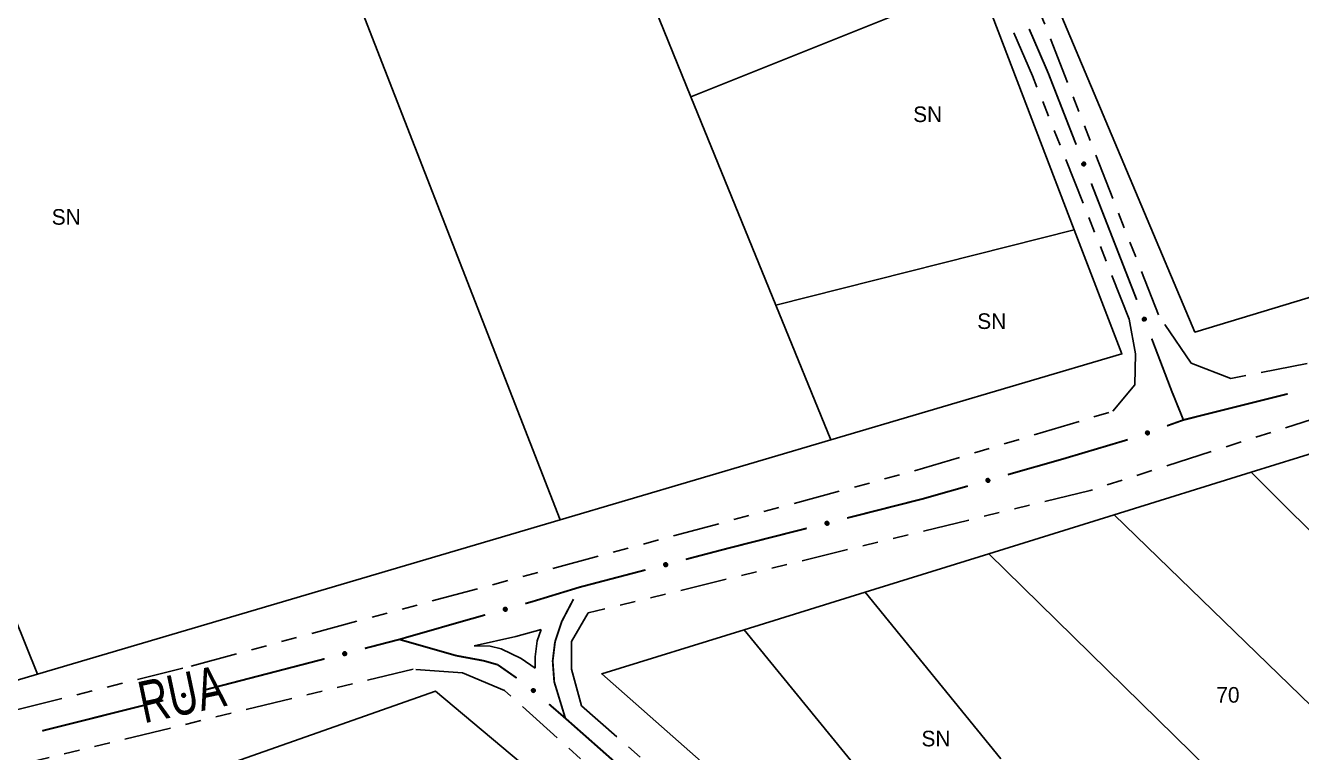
# Model space of a CAD drawing. Extents: x 204373 to 205952, y 4873300 to 4875179.
# Drawn here: x 205189.3 to 205311.9, y 4874352.9 to 4874422.8 of the extents above; entities that cross this region are included whole.
import ezdxf
from ezdxf.enums import TextEntityAlignment as Align

# ---------------------------------------------------------------- set-up
doc = ezdxf.new("R2010")
doc.units = 0
doc.header["$LTSCALE"] = 1.5
doc.header["$MEASUREMENT"] = 0
doc.linetypes.add('TRACO_25', pattern=[8, 3, -1, 1, -1, 1, -1])
for name, color, linetype in [('CD_MALHA_LOTES', 7, 'CONTINUOUS'), ('RU-QUADRA', 220, 'CONTINUOUS'), ('SV-EIXO-RUA-N-PAV', 6, 'CONTINUOUS'), ('SV-RUA-NAO-PAV', 7, 'CONTINUOUS'), ('SV-TXT-RUA-N-PAV', 7, 'CONTINUOUS'), ('Th_NmrPort', 1, 'CONTINUOUS')]:
    doc.layers.add(name, color=color, linetype=linetype)
doc.styles.add('ARIAL', font='ARIAL.SHX')

msp = doc.modelspace()

# ---------------------------------------------------------------- linework, layer by layer
at = {"layer": 'CD_MALHA_LOTES', "linetype": 'Continuous', "flags": 128}
for points in [[(205276.817517, 4874452.111004), (205301.634232, 4874393.308598)], [(205240.645969, 4874375.274376), (205216.318434, 4874437.680747)], [(205253.198825, 4874415.921027), (205280.885609, 4874427.024481)], [(205280.885609, 4874427.024481), (205290.032701, 4874403.149019)], [(205253.198825, 4874415.921027), (205249.306735, 4874425.475138)], [(205261.360382, 4874395.886435), (205253.198825, 4874415.921027)], [(205301.634232, 4874393.308598), (205338.516006, 4874404.482614)], [(205261.360382, 4874395.886435), (205290.032701, 4874403.149019)], [(205290.032701, 4874403.149019), (205294.607673, 4874391.207567)], [(205266.631844, 4874382.947186), (205261.360382, 4874395.886435)], [(205294.607673, 4874391.207567), (205266.631844, 4874382.947186)], [(205179.373757, 4874387.826918), (205190.430627, 4874360.447368)], [(205307.035437, 4874379.838561), (205320.658679, 4874384.068102), (205334.031047, 4874372.605265)], [(205266.631844, 4874382.947186), (205240.645969, 4874375.274376)], [(205293.870913, 4874375.751435), (205307.035437, 4874379.838561)], [(205324.813294, 4874362.145876), (205307.035437, 4874379.838561)], [(205281.839354, 4874372.016056), (205293.870913, 4874375.751435)], [(205317.03444, 4874353.306268), (205293.870913, 4874375.751435)], [(205190.430627, 4874360.447368), (205240.645969, 4874375.274376)], [(205269.939795, 4874368.321658), (205281.839354, 4874372.016056)], [(205309.432378, 4874344.952839), (205281.839354, 4874372.016056)], [(205269.939795, 4874368.321658), (205258.321109, 4874364.714461)], [(205282.977266, 4874352.321813), (205269.939795, 4874368.321658)], [(205258.321109, 4874364.714461), (205244.638055, 4874360.46635), (205269.449317, 4874338.568317)], [(205258.321109, 4874364.714461), (205275.090503, 4874344.157275)], [(205184.24846, 4874358.621969), (205190.430627, 4874360.447368)], [(205204.822897, 4874350.411486), (205228.654111, 4874358.80847), (205246.794987, 4874343.604769)]]:
    msp.add_lwpolyline(points, dxfattribs=at)
at = {"layer": 'RU-QUADRA', "linetype": 'Continuous', "flags": 128}
msp.add_lwpolyline([(205416.603798, 4874452.108738), (205416.976804, 4874451.103259), (205415.037977, 4874450.571767), (205422.624669, 4874429.964889), (205410.67926, 4874426.345807), (205387.079887, 4874419.19594), (205358.446072, 4874410.520796), (205348.599362, 4874407.537553), (205338.516006, 4874404.482614), (205301.634232, 4874393.308598), (205276.817517, 4874452.111004), (205260.171095, 4874491.554165), (205298.983659, 4874503.323375), (205317.594258, 4874508.982489), (205345.635424, 4874517.509251), (205372.932322, 4874525.809696), (205386.700475, 4874529.996318), (205393.145837, 4874513.417778), (205399.393816, 4874498.06299), (205405.138462, 4874481.898664), (205411.802473, 4874465.051233)], close=True, dxfattribs=at)
for points in [[(205191.274975, 4874424.792589), (205169.211489, 4874415.468072), (205161.173169, 4874412.0709), (205152.137956, 4874408.25242), (205141.852766, 4874403.905671), (205124.546698, 4874396.591744), (205115.565854, 4874392.796241), (205092.971186, 4874383.247235), (205112.480319, 4874337.431098), (205145.85176, 4874347.284633), (205156.279494, 4874350.363615), (205166.024724, 4874353.241074), (205175.213188, 4874355.954138), (205184.24846, 4874358.621969), (205190.430627, 4874360.447368), (205240.645969, 4874375.274376), (205266.631844, 4874382.947186), (205294.607673, 4874391.207567), (205290.032701, 4874403.149019), (205280.885609, 4874427.024481)], [(205320.658679, 4874384.068102), (205307.035437, 4874379.838561), (205293.870913, 4874375.751435), (205281.839354, 4874372.016056), (205269.939795, 4874368.321658), (205258.321109, 4874364.714461), (205244.638055, 4874360.46635), (205269.449317, 4874338.568317), (205274.471498, 4874334.135817), (205279.172105, 4874329.987135), (205283.723643, 4874325.970019), (205288.703498, 4874321.572078), (205292.601606, 4874318.134466), (205297.246689, 4874314.034788), (205306.603703, 4874305.528191), (205316.221622, 4874297.287807)], [(205320.988712, 4874281.25119), (205311.355169, 4874289.412739), (205302.054047, 4874297.292661), (205292.707681, 4874305.125764), (205283.364582, 4874312.956129), (205275.140564, 4874319.848603), (205265.052499, 4874328.303316), (205246.794987, 4874343.604769), (205228.654111, 4874358.80847), (205204.822897, 4874350.411486), (205194.341272, 4874346.718261), (205193.654328, 4874346.100012), (205190.150915, 4874343.214848), (205222.873585, 4874277.503742), (205223.982894, 4874275.276114), (205228.391555, 4874271.568168), (205230.990496, 4874269.382303), (205241.730512, 4874260.349309), (205251.248328, 4874252.344259), (205258.888747, 4874245.918211), (205264.828689, 4874240.922366), (205268.06684, 4874238.198887), (205277.241737, 4874230.482253)]]:
    msp.add_lwpolyline(points, dxfattribs=at)
at = {"layer": 'SV-EIXO-RUA-N-PAV', "const_width": 0.18}
for points in [[(205285.702436, 4874422.43263), (205287.289372, 4874418.760896)], [(205287.289372, 4874418.760896), (205287.52301, 4874418.220321)], [(205287.52301, 4874418.220321), (205290.2177, 4874411.316482)], [(205291.672109, 4874407.590265), (205296.035335, 4874396.411613)], [(205297.474811, 4874392.679634), (205299.25679, 4874388.007958)], [(205299.25679, 4874388.007958), (205299.378893, 4874387.687852)], [(205299.378893, 4874387.687852), (205300.376566, 4874385.224845)], [(205310.540787, 4874387.373457), (205300.839805, 4874384.946329)], [(205300.521628, 4874384.866723), (205298.94752, 4874384.302965)], [(205300.376566, 4874385.224845), (205300.521628, 4874384.866723)], [(205300.839805, 4874384.946329), (205300.521628, 4874384.866723)], [(205295.174982, 4874382.974934), (205289.424115, 4874381.263932)], [(205288.947638, 4874381.122171), (205283.654864, 4874379.616097)], [(205289.424115, 4874381.263932), (205288.947638, 4874381.122171)], [(205279.807591, 4874378.521344), (205275.960317, 4874377.426591)], [(205275.513004, 4874377.299308), (205268.209958, 4874375.444397)], [(205275.960317, 4874377.426591), (205275.513004, 4874377.299308)], [(205264.333056, 4874374.459698), (205257.548478, 4874372.736474)], [(205256.699056, 4874372.520729), (205252.710127, 4874371.47546)], [(205257.548478, 4874372.736474), (205256.699056, 4874372.520729)], [(205248.840769, 4874370.461524), (205243.036732, 4874368.94062)], [(205242.527156, 4874368.80709), (205238.248376, 4874367.502584)], [(205243.036732, 4874368.94062), (205242.527156, 4874368.80709)], [(205238.048945, 4874367.441782), (205237.287201, 4874367.226774)], [(205238.248376, 4874367.502584), (205238.048945, 4874367.441782)], [(205240.806379, 4874365.52973), (205241.920289, 4874367.651262)], [(205233.437611, 4874366.140195), (205231.512815, 4874365.596906)], [(205231.277016, 4874365.53035), (205225.745334, 4874363.942782)], [(205231.512815, 4874365.596906), (205231.277016, 4874365.53035)], [(205240.143268, 4874363.540398), (205240.615435, 4874364.956899)], [(205240.615435, 4874364.956899), (205240.806379, 4874365.52973)], [(205225.187741, 4874363.782756), (205221.877544, 4874362.923513)], [(205225.745334, 4874363.942782), (205225.187741, 4874363.782756)], [(205225.187741, 4874363.782756), (205229.996423, 4874362.412875)], [(205240.082534, 4874363.037173), (205240.143268, 4874363.540398)], [(205229.996423, 4874362.412875), (205230.669359, 4874362.221171)], [(205230.669359, 4874362.221171), (205232.931194, 4874361.802312)], [(205239.922231, 4874361.708949), (205240.082534, 4874363.037173)], [(205218.005853, 4874361.918521), (205206.39078, 4874358.903544)], [(205232.931194, 4874361.802312), (205233.286428, 4874361.736529)], [(205233.286428, 4874361.736529), (205233.900578, 4874361.561057)], [(205233.900578, 4874361.561057), (205234.643427, 4874361.348815)], [(205234.643427, 4874361.348815), (205236.468205, 4874360.07147)], [(205239.971293, 4874361.048632), (205239.922231, 4874361.708949)], [(205240.071421, 4874359.701031), (205239.971293, 4874361.048632)], [(205240.260979, 4874359.080661), (205240.071421, 4874359.701031)], [(205241.137634, 4874356.211606), (205240.260979, 4874359.080661)], [(205202.512379, 4874357.924816), (205190.874504, 4874354.999093)], [(205239.576774, 4874357.561539), (205241.089501, 4874356.253235)], [(205241.089501, 4874356.253235), (205241.137634, 4874356.211606)], [(205241.137634, 4874356.211606), (205248.582646, 4874349.631098)]]:
    msp.add_lwpolyline(points, dxfattribs=at)
at = {"layer": 'SV-EIXO-RUA-N-PAV'}
for points in [[(205290.995208, 4874409.627245), (205291.040273, 4874409.60824), (205291.075118, 4874409.582691), (205291.098046, 4874409.553017), (205291.111471, 4874409.521512), (205291.121574, 4874409.487733), (205291.124247, 4874409.45143), (205291.118288, 4874409.410481), (205291.099541, 4874409.365141), (205291.071022, 4874409.331166), (205291.043133, 4874409.30713), (205291.011087, 4874409.291241), (205290.978108, 4874409.281976), (205290.940307, 4874409.280446), (205290.898868, 4874409.28689), (205290.853733, 4874409.306845), (205290.819744, 4874409.332127), (205290.79832, 4874409.361411), (205290.782549, 4874409.393729), (205290.772648, 4874409.428338), (205290.77023, 4874409.463989), (205290.776793, 4874409.5057), (205290.797078, 4874409.549987), (205290.821907, 4874409.584175), (205290.850883, 4874409.606005), (205290.88305, 4874409.620814), (205290.916806, 4874409.63136), (205290.953187, 4874409.635566), (205290.995208, 4874409.627245)], [(205296.813664, 4874394.721782), (205296.858581, 4874394.702429), (205296.893227, 4874394.676612), (205296.915926, 4874394.646761), (205296.929107, 4874394.615153), (205296.938949, 4874394.581298), (205296.941341, 4874394.544975), (205296.935066, 4874394.504073), (205296.915969, 4874394.458879), (205296.887189, 4874394.425126), (205296.859115, 4874394.401306), (205296.826947, 4874394.385665), (205296.793898, 4874394.376654), (205296.756086, 4874394.375417), (205296.714698, 4874394.382181), (205296.669719, 4874394.402483), (205296.635926, 4874394.428027), (205296.614728, 4874394.457476), (205296.599208, 4874394.489915), (205296.589574, 4874394.524599), (205296.587432, 4874394.560268), (205296.594316, 4874394.601927), (205296.614944, 4874394.646056), (205296.640036, 4874394.680051), (205296.669179, 4874394.701656), (205296.701459, 4874394.716217), (205296.735296, 4874394.726502), (205296.771708, 4874394.730426), (205296.813664, 4874394.721782)], [(205297.237018, 4874383.573431), (205297.216749, 4874383.52892), (205297.190226, 4874383.49481), (205297.159917, 4874383.472728), (205297.128046, 4874383.460198), (205297.093996, 4874383.451052), (205297.057632, 4874383.449404), (205297.016867, 4874383.456516), (205296.972074, 4874383.476535), (205296.938917, 4874383.506001), (205296.915678, 4874383.534558), (205296.900699, 4874383.567039), (205296.892368, 4874383.600266), (205296.891906, 4874383.638095), (205296.899516, 4874383.679336), (205296.920736, 4874383.72389), (205296.946967, 4874383.757152), (205296.976845, 4874383.777742), (205297.009595, 4874383.792594), (205297.044469, 4874383.801515), (205297.080174, 4874383.802926), (205297.121683, 4874383.795189), (205297.16538, 4874383.773662), (205297.198854, 4874383.747878), (205297.219858, 4874383.718298), (205297.233754, 4874383.685726), (205297.243343, 4874383.651686), (205297.24652, 4874383.615201), (205297.237018, 4874383.573431)], [(205281.89955, 4874379.002167), (205281.87636, 4874378.959106), (205281.847623, 4874378.926839), (205281.81591, 4874378.906825), (205281.783274, 4874378.896447), (205281.748691, 4874378.88959), (205281.712298, 4874378.89037), (205281.672097, 4874378.900182), (205281.628738, 4874378.923142), (205281.597619, 4874378.954751), (205281.576334, 4874378.984793), (205281.563553, 4874379.018201), (205281.557454, 4874379.051909), (205281.559514, 4874379.089685), (205281.569856, 4874379.130327), (205281.593998, 4874379.173367), (205281.622387, 4874379.204808), (205281.65357, 4874379.22336), (205281.687237, 4874379.235997), (205281.722628, 4874379.242574), (205281.758348, 4874379.241603), (205281.799249, 4874379.231117), (205281.841415, 4874379.206726), (205281.873096, 4874379.17877), (205281.892081, 4874379.147855), (205281.903776, 4874379.11443), (205281.911075, 4874379.079826), (205281.911815, 4874379.043211), (205281.89955, 4874379.002167)], [(205266.437865, 4874374.880725), (205266.413457, 4874374.838342), (205266.383814, 4874374.806908), (205266.351543, 4874374.787805), (205266.318625, 4874374.778361), (205266.28386, 4874374.772492), (205266.247504, 4874374.774308), (205266.207599, 4874374.785262), (205266.164912, 4874374.809448), (205266.134705, 4874374.841931), (205266.114285, 4874374.872567), (205266.102461, 4874374.906325), (205266.097325, 4874374.940193), (205266.100461, 4874374.977895), (205266.111956, 4874375.018226), (205266.137314, 4874375.060562), (205266.166588, 4874375.09118), (205266.198287, 4874375.108837), (205266.2323, 4874375.12051), (205266.267864, 4874375.126076), (205266.303541, 4874375.124088), (205266.344128, 4874375.112441), (205266.385581, 4874375.086858), (205266.416453, 4874375.05801), (205266.43455, 4874375.026568), (205266.445288, 4874374.992822), (205266.451598, 4874374.958025), (205266.451294, 4874374.921403), (205266.437865, 4874374.880725)], [(205250.94234, 4874370.898428), (205250.918253, 4874370.855862), (205250.888847, 4874370.824204), (205250.856722, 4874370.804859), (205250.823876, 4874370.795166), (205250.789156, 4874370.789035), (205250.752787, 4874370.790577), (205250.712801, 4874370.801229), (205250.669932, 4874370.825091), (205250.639482, 4874370.857346), (205250.618831, 4874370.887827), (205250.606752, 4874370.921495), (205250.601361, 4874370.955323), (205250.604212, 4874370.993048), (205250.615402, 4874371.033465), (205250.64044, 4874371.07599), (205250.669482, 4874371.106829), (205250.701046, 4874371.124725), (205250.73497, 4874371.136653), (205250.770492, 4874371.142488), (205250.806183, 4874371.140769), (205250.846856, 4874371.129429), (205250.888501, 4874371.10416), (205250.91959, 4874371.075546), (205250.937924, 4874371.044241), (205250.948916, 4874371.010578), (205250.955489, 4874370.975829), (205250.955462, 4874370.939206), (205250.94234, 4874370.898428)], [(205235.530586, 4874366.616573), (205235.507305, 4874366.573562), (205235.4785, 4874366.541356), (205235.446744, 4874366.52141), (205235.414087, 4874366.511101), (205235.379489, 4874366.504317), (205235.343097, 4874366.505174), (205235.302918, 4874366.515072), (205235.259607, 4874366.538123), (205235.228555, 4874366.569799), (205235.207334, 4874366.599886), (205235.194624, 4874366.633321), (205235.188597, 4874366.667041), (205235.190737, 4874366.704813), (205235.201165, 4874366.745433), (205235.225399, 4874366.788423), (205235.253855, 4874366.819802), (205235.285077, 4874366.838289), (205235.318771, 4874366.850854), (205235.354176, 4874366.857356), (205235.389893, 4874366.856309), (205235.430772, 4874366.845736), (205235.472886, 4874366.821256), (205235.504507, 4874366.793232), (205235.523428, 4874366.762277), (205235.535051, 4874366.728827), (205235.542277, 4874366.694208), (205235.542939, 4874366.657591), (205235.530586, 4874366.616573)], [(205220.108427, 4874362.350567), (205220.084242, 4874362.308057), (205220.054763, 4874362.276467), (205220.022593, 4874362.257196), (205219.989725, 4874362.24758), (205219.954991, 4874362.241529), (205219.918626, 4874362.243154), (205219.878665, 4874362.253899), (205219.835851, 4874362.27786), (205219.805475, 4874362.310185), (205219.784895, 4874362.340714), (205219.772894, 4874362.374409), (205219.767581, 4874362.40825), (205219.770519, 4874362.445968), (205219.781803, 4874362.486359), (205219.806939, 4874362.528827), (205219.836051, 4874362.559598), (205219.867657, 4874362.577421), (205219.901609, 4874362.589271), (205219.937144, 4874362.595024), (205219.972831, 4874362.593222), (205220.013478, 4874362.581788), (205220.055065, 4874362.556423), (205220.086087, 4874362.527737), (205220.104349, 4874362.49639), (205220.115263, 4874362.462701), (205220.121756, 4874362.427937), (205220.121643, 4874362.391314), (205220.108427, 4874362.350567)], [(205204.618208, 4874358.340708), (205204.593697, 4874358.298385), (205204.563977, 4874358.267023), (205204.53166, 4874358.247999), (205204.498719, 4874358.238635), (205204.46394, 4874358.232851), (205204.427588, 4874358.234756), (205204.387711, 4874358.245807), (205204.345082, 4874358.270097), (205204.314955, 4874358.302654), (205204.29461, 4874358.333339), (205204.282868, 4874358.367126), (205204.277815, 4874358.401007), (205204.281042, 4874358.438701), (205204.292636, 4874358.479004), (205204.318097, 4874358.521277), (205204.347445, 4874358.551824), (205204.379187, 4874358.569404), (205204.413229, 4874358.580993), (205204.448806, 4874358.586473), (205204.484479, 4874358.584398), (205204.525037, 4874358.572651), (205204.566427, 4874358.546968), (205204.597229, 4874358.518045), (205204.615249, 4874358.486558), (205204.625905, 4874358.452787), (205204.63213, 4874358.417974), (205204.631737, 4874358.381353), (205204.618208, 4874358.340708)], [(205238.027383, 4874359.047092), (205238.076108, 4874359.051318), (205238.11885, 4874359.044986), (205238.152978, 4874359.029444), (205238.179555, 4874359.007847), (205238.204256, 4874358.982689), (205238.223564, 4874358.951831), (205238.237407, 4874358.912834), (205238.241989, 4874358.863986), (205238.232625, 4874358.820628), (205238.219178, 4874358.786353), (205238.198253, 4874358.757344), (205238.173412, 4874358.733757), (205238.140695, 4874358.714761), (205238.101038, 4874358.701118), (205238.051808, 4874358.6977), (205238.009948, 4874358.704195), (205237.977332, 4874358.720094), (205237.948301, 4874358.741315), (205237.923391, 4874358.767302), (205237.904612, 4874358.797702), (205237.890948, 4874358.837655), (205237.888218, 4874358.88629), (205237.894219, 4874358.928114), (205237.909656, 4874358.960944), (205237.931192, 4874358.989056), (205237.956124, 4874359.014137), (205237.986336, 4874359.034838), (205238.027383, 4874359.047092)]]:
    msp.add_lwpolyline(points, close=True, dxfattribs=at)
for points in [[(205290.77023, 4874409.463989), (205290.853733, 4874409.306845)], [(205290.772648, 4874409.428338), (205290.819744, 4874409.332127)], [(205290.773609, 4874409.442351), (205290.83395, 4874409.325285)], [(205290.776793, 4874409.5057), (205290.898868, 4874409.28689)], [(205290.77773, 4874409.480579), (205290.873047, 4874409.303925)], [(205290.789757, 4874409.524823), (205290.918004, 4874409.286318)], [(205290.797078, 4874409.549987), (205290.940307, 4874409.280446)], [(205290.809349, 4874409.564695), (205290.956511, 4874409.285235)], [(205290.821907, 4874409.584175), (205290.978108, 4874409.281976)], [(205290.83694, 4874409.591577), (205290.993033, 4874409.289237)], [(205290.850883, 4874409.606005), (205291.011087, 4874409.291241)], [(205290.867509, 4874409.610832), (205291.024036, 4874409.299874)], [(205290.88305, 4874409.620814), (205291.043133, 4874409.30713)], [(205290.902325, 4874409.622957), (205291.05693, 4874409.324431)], [(205290.916806, 4874409.63136), (205291.071022, 4874409.331166)], [(205290.936584, 4874409.629005), (205291.084025, 4874409.352584)], [(205290.953187, 4874409.635566), (205291.099541, 4874409.365141)], [(205290.972828, 4874409.629969), (205291.105881, 4874409.39041)], [(205290.995208, 4874409.627245), (205291.118288, 4874409.410481)], [(205291.019334, 4874409.615896), (205291.118186, 4874409.437692)], [(205291.040273, 4874409.60824), (205291.124247, 4874409.45143)], [(205291.060199, 4874409.593762), (205291.118773, 4874409.47747)], [(205291.075118, 4874409.582691), (205291.121574, 4874409.487733)], [(205296.587432, 4874394.560268), (205296.669719, 4874394.402483)], [(205296.589574, 4874394.524599), (205296.635926, 4874394.428027)], [(205296.590644, 4874394.538605), (205296.650079, 4874394.421076)], [(205296.594316, 4874394.601927), (205296.714698, 4874394.382181)], [(205296.59506, 4874394.5768), (205296.68901, 4874394.399415)], [(205296.607428, 4874394.620949), (205296.733829, 4874394.381461)], [(205296.614944, 4874394.646056), (205296.756086, 4874394.375417)], [(205296.627327, 4874394.660669), (205296.772326, 4874394.380081)], [(205296.640036, 4874394.680051), (205296.793898, 4874394.376654)], [(205296.655126, 4874394.687337), (205296.808878, 4874394.383801)], [(205296.669179, 4874394.701656), (205296.826947, 4874394.385665)], [(205296.685842, 4874394.706356), (205296.839963, 4874394.394197)], [(205296.701459, 4874394.716217), (205296.859115, 4874394.401306)], [(205296.720751, 4874394.718211), (205296.873045, 4874394.418499)], [(205296.735296, 4874394.726502), (205296.887189, 4874394.425126)], [(205296.755056, 4874394.723994), (205296.900357, 4874394.446443)], [(205296.771708, 4874394.730426), (205296.915969, 4874394.458879)], [(205296.791306, 4874394.724678), (205296.922504, 4874394.484099)], [(205296.813664, 4874394.721782), (205296.935066, 4874394.504073)], [(205296.837702, 4874394.710246), (205296.935175, 4874394.531284)], [(205296.858581, 4874394.702429), (205296.941341, 4874394.544975)], [(205296.878395, 4874394.687797), (205296.936068, 4874394.571056)], [(205296.893227, 4874394.676612), (205296.938949, 4874394.581298)], [(205297.16538, 4874383.773662), (205296.891906, 4874383.638095)], [(205297.198854, 4874383.747878), (205296.892368, 4874383.600266)], [(205297.179736, 4874383.760981), (205296.896236, 4874383.621763)], [(205297.140433, 4874383.78169), (205296.898405, 4874383.660224)], [(205297.205829, 4874383.732642), (205296.899206, 4874383.585142)], [(205297.121683, 4874383.795189), (205296.899516, 4874383.679336)], [(205297.219858, 4874383.718298), (205296.900699, 4874383.567039)], [(205297.224214, 4874383.701542), (205296.908963, 4874383.553851)], [(205297.233754, 4874383.685726), (205296.915678, 4874383.534558)], [(205297.096546, 4874383.794961), (205296.917273, 4874383.704666)], [(205297.080174, 4874383.802926), (205296.920736, 4874383.72389)], [(205297.235352, 4874383.666398), (205296.932582, 4874383.520278)], [(205297.243343, 4874383.651686), (205296.938917, 4874383.506001)], [(205297.05845, 4874383.800159), (205296.939727, 4874383.743145)], [(205297.044469, 4874383.801515), (205296.946967, 4874383.757152)], [(205297.240431, 4874383.631982), (205296.95996, 4874383.492399)], [(205297.24652, 4874383.615201), (205296.972074, 4874383.476535)], [(205297.240371, 4874383.595725), (205296.997154, 4874383.469485)], [(205297.237018, 4874383.573431), (205297.016867, 4874383.456516)], [(205297.224992, 4874383.549634), (205297.04407, 4874383.45585)], [(205297.216749, 4874383.52892), (205297.057632, 4874383.449404)], [(205297.201713, 4874383.509411), (205297.083815, 4874383.454142)], [(205297.190226, 4874383.49481), (205297.093996, 4874383.451052)], [(205281.873096, 4874379.17877), (205281.557454, 4874379.051909)], [(205281.841415, 4874379.206726), (205281.559514, 4874379.089685)], [(205281.854894, 4874379.193117), (205281.562746, 4874379.0731)], [(205281.87904, 4874379.163102), (205281.563269, 4874379.036363)], [(205281.892081, 4874379.147855), (205281.563553, 4874379.018201)], [(205281.817057, 4874379.2164), (205281.567473, 4874379.111331)], [(205281.799249, 4874379.231117), (205281.569856, 4874379.130327)], [(205281.895312, 4874379.130847), (205281.570919, 4874379.004491)], [(205281.903776, 4874379.11443), (205281.576334, 4874378.984793)], [(205281.774153, 4874379.232565), (205281.589261, 4874379.154417)], [(205281.904083, 4874379.095038), (205281.592249, 4874378.969419)], [(205281.758348, 4874379.241603), (205281.593998, 4874379.173367)], [(205281.911075, 4874379.079826), (205281.597619, 4874378.954751)], [(205281.736487, 4874379.24029), (205281.614229, 4874379.191314)], [(205281.906857, 4874379.06036), (205281.617708, 4874378.939777)], [(205281.722628, 4874379.242574), (205281.622387, 4874379.204808)], [(205281.911815, 4874379.043211), (205281.628738, 4874378.923142)], [(205281.904382, 4874379.024188), (205281.653293, 4874378.914436)], [(205281.89955, 4874379.002167), (205281.672097, 4874378.900182)], [(205281.885965, 4874378.979224), (205281.699195, 4874378.897705)], [(205281.87636, 4874378.959106), (205281.712298, 4874378.89037)], [(205281.860058, 4874378.940641), (205281.738739, 4874378.893351)], [(205281.847623, 4874378.926839), (205281.748691, 4874378.88959)], [(205266.416453, 4874375.05801), (205266.097325, 4874374.940193)], [(205266.385581, 4874375.086858), (205266.100461, 4874374.977895)], [(205266.43455, 4874375.026568), (205266.102461, 4874374.906325)], [(205266.421948, 4874375.04218), (205266.102695, 4874374.924488)], [(205266.398667, 4874375.072871), (205266.103219, 4874374.961225)], [(205266.361509, 4874375.097221), (205266.109033, 4874374.999306)], [(205266.437295, 4874375.009474), (205266.109434, 4874374.892412)], [(205266.344128, 4874375.112441), (205266.111956, 4874375.018226)], [(205266.445288, 4874374.992822), (205266.114285, 4874374.872567)], [(205266.445042, 4874374.973429), (205266.129756, 4874374.856745)], [(205266.319083, 4874375.114602), (205266.13204, 4874375.041754)], [(205266.451598, 4874374.958025), (205266.134705, 4874374.841931)], [(205266.303541, 4874375.124088), (205266.137314, 4874375.060562)], [(205266.446827, 4874374.938687), (205266.15436, 4874374.826391)], [(205266.281653, 4874375.123397), (205266.158049, 4874375.077925)], [(205266.451294, 4874374.921403), (205266.164912, 4874374.809448)], [(205266.267864, 4874375.126076), (205266.166588, 4874375.09118)], [(205266.443322, 4874374.9026), (205266.189208, 4874374.800046)], [(205266.437865, 4874374.880725), (205266.207599, 4874374.785262)], [(205266.423632, 4874374.858179), (205266.234616, 4874374.782014)], [(205266.413457, 4874374.838342), (205266.247504, 4874374.774308)], [(205266.396636, 4874374.82035), (205266.274019, 4874374.776536)], [(205266.383814, 4874374.806908), (205266.28386, 4874374.772492)], [(205250.91959, 4874371.075546), (205250.601361, 4874370.955323)], [(205250.888501, 4874371.10416), (205250.604212, 4874370.993048)], [(205250.937924, 4874371.044241), (205250.606752, 4874370.921495)], [(205250.925205, 4874371.059757), (205250.606849, 4874370.939659)], [(205250.901692, 4874371.090272), (205250.607095, 4874370.976399)], [(205250.864352, 4874371.114341), (205250.612622, 4874371.014523)], [(205250.940798, 4874371.027168), (205250.61383, 4874370.907634)], [(205250.846856, 4874371.129429), (205250.615402, 4874371.033465)], [(205250.948916, 4874371.010578), (205250.618831, 4874370.887827)], [(205250.948817, 4874370.991183), (205250.63442, 4874370.872123)], [(205250.821796, 4874371.131401), (205250.635308, 4874371.057143)], [(205250.955489, 4874370.975829), (205250.639482, 4874370.857346)], [(205250.806183, 4874371.140769), (205250.64044, 4874371.07599)], [(205250.950864, 4874370.956455), (205250.659253, 4874370.841954)], [(205250.7843, 4874371.139914), (205250.661043, 4874371.093509)], [(205250.770492, 4874371.142488), (205250.669482, 4874371.106829)], [(205250.955462, 4874370.939206), (205250.669932, 4874370.825091)], [(205250.947632, 4874370.920343), (205250.694299, 4874370.815873)], [(205250.94234, 4874370.898428), (205250.712801, 4874370.801229)], [(205250.928277, 4874370.875775), (205250.739841, 4874370.798185)], [(205250.918253, 4874370.855862), (205250.752787, 4874370.790577)], [(205250.901568, 4874370.837743), (205250.779285, 4874370.793004)], [(205250.888847, 4874370.824204), (205250.789156, 4874370.789035)], [(205235.504507, 4874366.793232), (205235.188597, 4874366.667041)], [(205235.472886, 4874366.821256), (205235.190737, 4874366.704813)], [(205235.486336, 4874366.807618), (205235.193934, 4874366.688222)], [(205235.510419, 4874366.777552), (205235.194379, 4874366.651484)], [(205235.523428, 4874366.762277), (205235.194624, 4874366.633321)], [(205235.448549, 4874366.830981), (205235.198742, 4874366.726443)], [(205235.430772, 4874366.845736), (205235.201165, 4874366.745433)], [(205235.526622, 4874366.745262), (205235.201962, 4874366.619596)], [(205235.535051, 4874366.728827), (205235.207334, 4874366.599886)], [(205235.405679, 4874366.847237), (205235.220622, 4874366.769482)], [(205235.535317, 4874366.709434), (205235.223217, 4874366.584478)], [(205235.389893, 4874366.856309), (205235.225399, 4874366.788423)], [(205235.542277, 4874366.694208), (205235.228555, 4874366.569799)], [(205235.36803, 4874366.855042), (205235.245668, 4874366.806326)], [(205235.538017, 4874366.674751), (205235.248613, 4874366.554782)], [(205235.354176, 4874366.857356), (205235.253855, 4874366.819802)], [(205235.542939, 4874366.657591), (205235.259607, 4874366.538123)], [(205235.535465, 4874366.638584), (205235.284143, 4874366.529365)], [(205235.530586, 4874366.616573), (205235.302918, 4874366.515072)], [(205235.516953, 4874366.59366), (205235.330011, 4874366.512537)], [(205235.507305, 4874366.573562), (205235.343097, 4874366.505174)], [(205235.490964, 4874366.555132), (205235.369545, 4874366.5081)], [(205235.4785, 4874366.541356), (205235.379489, 4874366.504317)], [(205220.086087, 4874362.527737), (205219.767581, 4874362.40825)], [(205220.055065, 4874362.556423), (205219.770519, 4874362.445968)], [(205220.104349, 4874362.49639), (205219.772894, 4874362.374409)], [(205220.091665, 4874362.511936), (205219.773033, 4874362.392574)], [(205220.068223, 4874362.542504), (205219.773364, 4874362.429313)], [(205220.030939, 4874362.56666), (205219.778979, 4874362.467424)], [(205220.107183, 4874362.47931), (205219.77994, 4874362.360533)], [(205220.013478, 4874362.581788), (205219.781803, 4874362.486359)], [(205220.115263, 4874362.462701), (205219.784895, 4874362.340714)], [(205220.115119, 4874362.443307), (205219.800448, 4874362.324973)], [(205219.988422, 4874362.583818), (205219.801763, 4874362.509991)], [(205220.121756, 4874362.427937), (205219.805475, 4874362.310185)], [(205219.972831, 4874362.593222), (205219.806939, 4874362.528827)], [(205220.117086, 4874362.408574), (205219.825211, 4874362.294748)], [(205219.950946, 4874362.592417), (205219.827582, 4874362.546298)], [(205220.121643, 4874362.391314), (205219.835851, 4874362.27786)], [(205219.937144, 4874362.595024), (205219.836051, 4874362.559598)], [(205220.11377, 4874362.37247), (205219.860197, 4874362.268586)], [(205220.108427, 4874362.350567), (205219.878665, 4874362.253899)], [(205220.094313, 4874362.327947), (205219.905698, 4874362.250792)], [(205220.084242, 4874362.308057), (205219.918626, 4874362.243154)], [(205220.067515, 4874362.289976), (205219.945129, 4874362.24552)], [(205220.054763, 4874362.276467), (205219.954991, 4874362.241529)], [(205204.597229, 4874358.518045), (205204.277815, 4874358.401007)], [(205204.566427, 4874358.546968), (205204.281042, 4874358.438701)], [(205204.615249, 4874358.486558), (205204.282868, 4874358.367126)], [(205204.602686, 4874358.502201), (205204.283146, 4874358.385289)], [(205204.579479, 4874358.532949), (205204.28376, 4874358.422024)], [(205204.542381, 4874358.55739), (205204.289667, 4874358.460091)], [(205204.617952, 4874358.469458), (205204.289807, 4874358.353196)], [(205204.525037, 4874358.572651), (205204.292636, 4874358.479004)], [(205204.625905, 4874358.452787), (205204.29461, 4874358.333339)], [(205204.625611, 4874358.433395), (205204.310042, 4874358.31748)], [(205204.499997, 4874358.574874), (205204.312777, 4874358.502482)], [(205204.484479, 4874358.584398), (205204.318097, 4874358.521277)], [(205204.462589, 4874358.583761), (205204.338874, 4874358.53859)], [(205204.448806, 4874358.586473), (205204.347445, 4874358.551824)], [(205237.888218, 4874358.88629), (205238.140695, 4874358.714761)], [(205237.890948, 4874358.837655), (205238.101038, 4874358.701118)], [(205237.892205, 4874358.905025), (205238.15279, 4874358.726559)], [(205237.893488, 4874358.860618), (205238.118229, 4874358.709544)], [(205237.894219, 4874358.928114), (205238.173412, 4874358.733757)], [(205237.903502, 4874358.815876), (205238.070252, 4874358.704133)], [(205237.90406, 4874358.941677), (205238.183222, 4874358.747145)], [(205237.904612, 4874358.797702), (205238.051808, 4874358.6977)], [(205237.909656, 4874358.960944), (205238.198253, 4874358.757344)], [(205237.9177, 4874358.780144), (205238.025705, 4874358.704774)], [(205237.922107, 4874358.972974), (205238.205677, 4874358.771022)], [(205237.923391, 4874358.767302), (205238.009948, 4874358.704195)], [(205237.931192, 4874358.989056), (205238.219178, 4874358.786353)], [(205237.947239, 4874358.999948), (205238.223305, 4874358.808093)], [(205237.956124, 4874359.014137), (205238.232625, 4874358.820628)], [(205237.974715, 4874359.021286), (205238.234128, 4874358.845638)], [(205237.986336, 4874359.034838), (205238.241989, 4874358.863986)], [(205238.006319, 4874359.039055), (205238.235802, 4874358.889292)], [(205238.027383, 4874359.047092), (205238.237407, 4874358.912834)], [(205238.054017, 4874359.048316), (205238.224616, 4874358.936852)], [(205238.076108, 4874359.051318), (205238.223564, 4874358.951831)], [(205238.100489, 4874359.047814), (205238.206569, 4874358.972305)], [(205238.11885, 4874359.044986), (205238.204256, 4874358.982689)], [(205204.63213, 4874358.417974), (205204.314955, 4874358.302654)], [(205204.627312, 4874358.398648), (205204.334572, 4874358.287065)], [(205204.631737, 4874358.381353), (205204.345082, 4874358.270097)], [(205204.623719, 4874358.36257), (205204.369356, 4874358.260635)], [(205204.618208, 4874358.340708), (205204.387711, 4874358.245807)], [(205204.60392, 4874358.318197), (205204.414719, 4874358.242493)], [(205204.593697, 4874358.298385), (205204.427588, 4874358.234756)], [(205204.576832, 4874358.280434), (205204.454109, 4874358.236919)], [(205204.563977, 4874358.267023), (205204.46394, 4874358.232851)]]:
    msp.add_lwpolyline(points, dxfattribs=at)
at = {"layer": 'SV-RUA-NAO-PAV', "linetype": 'TRACO_25'}
for points in [[(205418.508147, 4874452.108707, 9.328362), (205423.090912, 4874440.781952, 9.328362), (205427.669953, 4874429.469927, 8.956816), (205427.74016, 4874428.865258, 8.981586), (205418.892609, 4874425.0605, 8.981586), (205411.744809, 4874421.376656, 8.589635), (205363.572506, 4874406.602007, 8.787524), (205324.18898, 4874392.627082, 8.713316), (205305.084663, 4874388.852454, 8.540162), (205301.278136, 4874390.327776, 8.663843), (205298.121674, 4874394.953422, 8.861733), (205287.075539, 4874423.188587, 9.45221), (205280.572263, 4874439.593493, 9.45221), (205275.300849, 4874452.111029, 9.848526)], [(205189.60548, 4874425.957358, 10.467769), (205179.008957, 4874421.653951, 10.467769), (205148.604016, 4874408.286104, 10.321169), (205106.241724, 4874391.110947, 10.44485), (205091.645417, 4874384.685836, 10.197489), (205090.944676, 4874383.460729, 10.148016), (205091.195732, 4874381.335481, 10.098543), (205109.388438, 4874336.954785, 9.678028), (205111.291675, 4874336.304633, 9.628555), (205114.646835, 4874336.929564, 9.504874), (205165.122982, 4874351.154056, 9.20804), (205205.183792, 4874361.228518, 9.20804), (205274.688904, 4874379.977725, 8.886469), (205293.742539, 4874385.702573, 8.564898), (205295.845115, 4874388.227767, 8.589635), (205295.919308, 4874391.228098, 8.812261), (205295.317323, 4874394.553494, 9.084359), (205286.020284, 4874417.931483, 9.306985), (205283.746749, 4874423.141315, 9.306985)], [(205469.869408, 4874155.794668, 6.33864), (205410.383138, 4874208.878046, 6.190223), (205365.324488, 4874247.034163, 6.759155), (205311.198651, 4874294.016638, 8.045438), (205278.363032, 4874320.720973, 8.391746), (205249.283753, 4874346.300027, 9.183304), (205235.307578, 4874358.877007, 9.109096), (205231.250581, 4874360.577365, 9.109096), (205226.517922, 4874360.9276, 9.109096), (205187.133029, 4874351.378169, 9.133831), (205185.305437, 4874350.328128, 9.133831), (205185.306302, 4874347.527816, 9.133831), (205186.383876, 4874344.752462, 9.01015), (205197.75998, 4874318.949117, 8.614371), (205212.9705, 4874282.444421, 8.317536), (205214.949768, 4874278.843938, 8.49069), (205220.360226, 4874272.918053, 8.465954), (205244.254044, 4874254.440005, 8.144383), (205300.258031, 4874206.957396, 7.550714), (205350.977246, 4874163.82549, 6.165486), (205404.877184, 4874118.593219, 5.274983), (205469.597174, 4874064.30949, 5.646026)]]:
    msp.add_polyline3d(points, dxfattribs=at)
for points in [[(205291.56641, 4874378.101817, 8.812261), (205243.343101, 4874366.327504, 9.381193), (205241.716354, 4874363.577265, 9.381193), (205241.742212, 4874360.926969, 9.282248), (205242.694818, 4874357.401537, 9.133831), (205278.361334, 4874326.221586, 8.564898), (205332.762348, 4874280.089194, 7.674395), (205378.297436, 4874239.732812, 6.53653), (205380.300702, 4874239.507704, 6.53653), (205382.704012, 4874241.207793, 6.561266), (205402.628734, 4874264.134521, 7.25388), (205424.581066, 4874289.08639, 7.476505), (205427.81, 4874293.036696, 7.303352), (205428.159872, 4874295.26193, 7.303352), (205426.932328, 4874297.162192, 7.303352), (205394.822968, 4874323.541461, 7.674395), (205335.337192, 4874375.02466, 8.2928), (205324.191635, 4874384.026124, 8.391746), (205319.734069, 4874385.501474, 8.465954), (205314.625919, 4874385.501685, 8.515427)], [(205238.236588, 4874361.027125, 9.109096), (205236.896952, 4874361.950455, 9.306985), (205234.958716, 4874362.886906, 9.306985), (205233.913375, 4874363.126463, 9.306985), (205232.376583, 4874363.152605, 9.306985), (205236.382698, 4874364.052539, 9.282248), (205238.811364, 4874364.727514, 9.282248), (205238.443185, 4874363.649133, 9.282248), (205238.225406, 4874362.124678, 9.232777)]]:
    msp.add_polyline3d(points, close=True, dxfattribs=at)

# ---------------------------------------------------------------- texts
at = {"layer": 'SV-TXT-RUA-N-PAV', "style": 'ARIAL', "width": 0.7}
msp.add_text('RUA', height=4, rotation=12, dxfattribs=at).set_placement((205200.640774, 4874355.713446))
at = {"layer": 'Th_NmrPort', "color": 1}
for s, p in [('SN', (205274.556123, 4874414.23695)), ('SN', (205191.788471, 4874404.375946)), ('SN', (205280.715058, 4874394.360385)), ('70', (205303.682774, 4874358.458301)), ('SN', (205275.354856, 4874354.258336))]:
    msp.add_text(s, height=1.5, dxfattribs=at).set_placement(p, align=Align.MIDDLE_LEFT)

doc.saveas('drawing.dxf')
